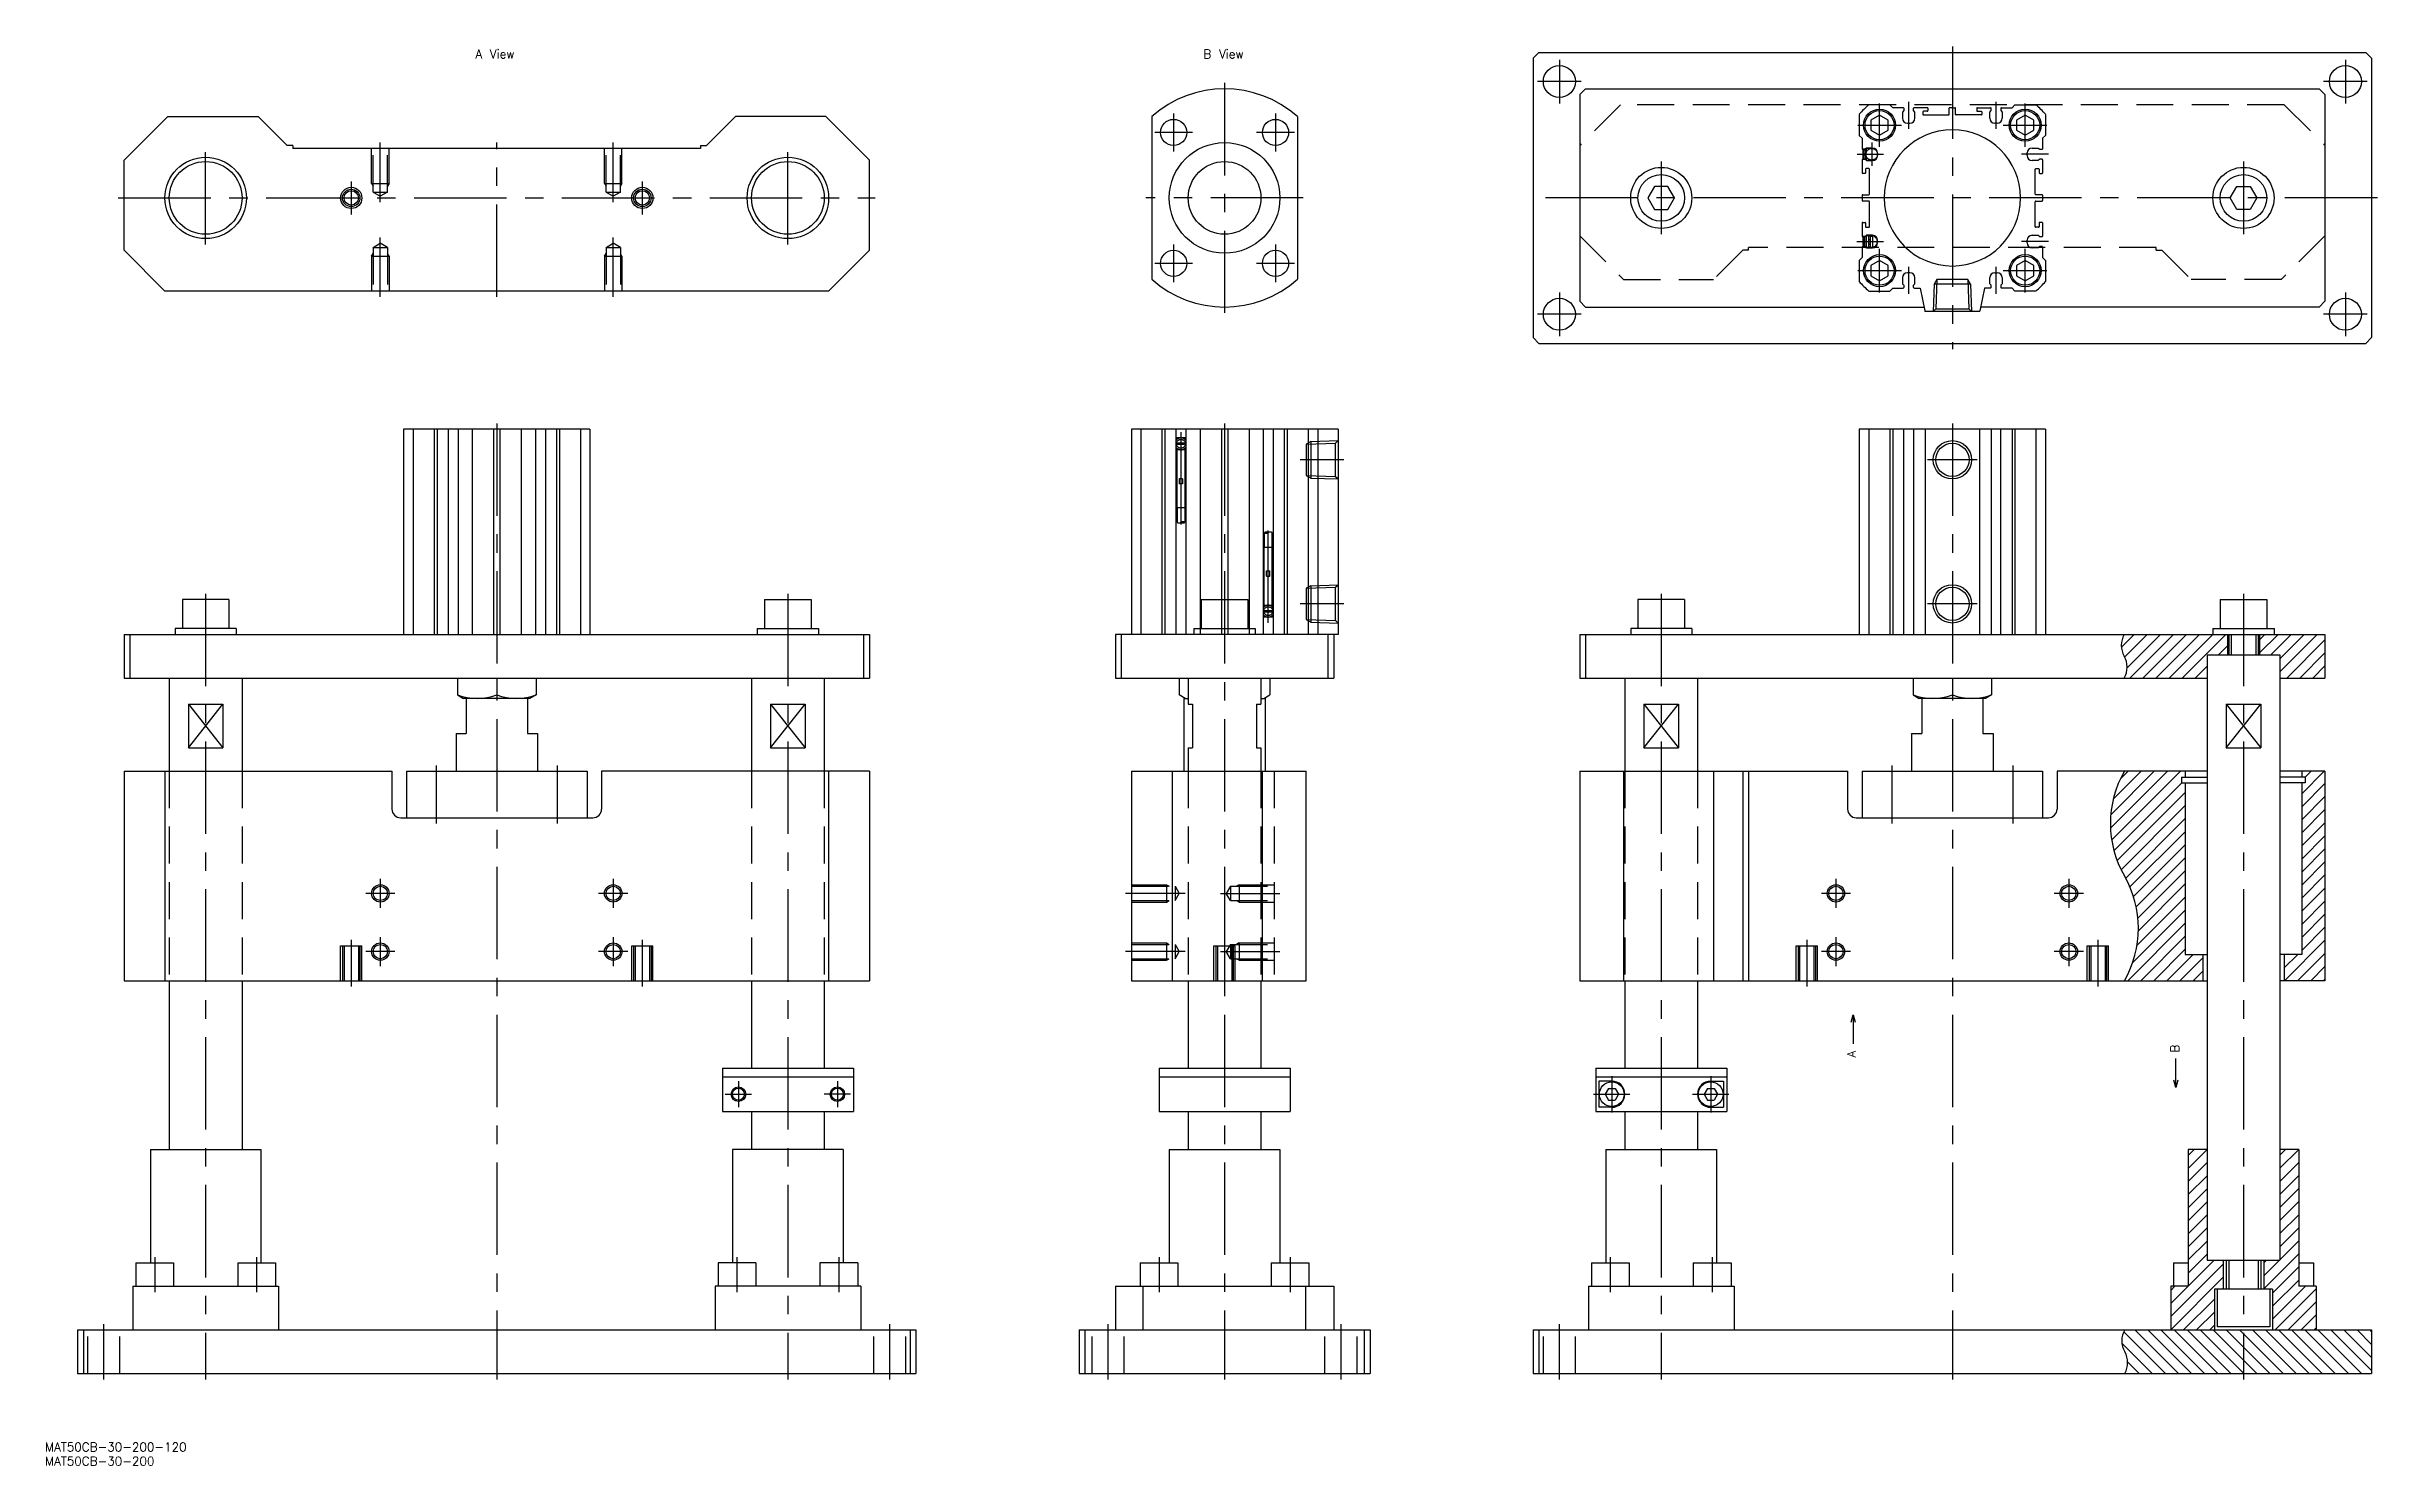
# Model space of a CAD drawing. Extents: x -405 to 396, y -436 to 52.
import ezdxf

# ---------------------------------------------------------------- set-up
doc = ezdxf.new("R2010")
doc.units = 0
for name, pattern in [('CENTER', [50.8, 31.75, -6.35, 6.35, -6.35]), ('DASHED', [19.05, 12.7, -6.35]), ('PHANTOM', [63.5, 31.75, -6.35, 6.35, -6.35, 6.35, -6.35])]:
    doc.linetypes.add(name, pattern=pattern)
doc.layers.get('0').update_dxf_attribs({"linetype": 'CONTINUOUS'})
doc.layers.add('CENTER', color=1, linetype='CENTER')
doc.styles.get("Standard").update_dxf_attribs({"font": 'txt.shx', "height": 3, "bigfont": 'bigfont.shx'})

# ---------------------------------------------------------------- blocks, each defined once
blk = doc.blocks.new('*U2')
at = {"color": 137, "linetype": 'CONTINUOUS'}
blk.add_text('A View', height=3, dxfattribs=at).set_placement((-257.37, 47.96))
blk = doc.blocks.new('*U3')
at = {"color": 137, "linetype": 'CONTINUOUS'}
blk.add_text('B View', height=3, dxfattribs=at).set_placement((-7.28, 47.96))
blk = doc.blocks.new('*U4')
at = {"color": 7, "linetype": 'CONTINUOUS'}
blk.add_text('MAT50CB-30-200-120', height=3, dxfattribs=at).set_placement((-405.15, -430.74))
blk = doc.blocks.new('*U5')
at = {"color": 7, "linetype": 'CONTINUOUS'}
blk.add_text('MAT50CB-30-200', height=3, dxfattribs=at).set_placement((-405.15, -435.57))
blk = doc.blocks.new('_OPEN30')
at = {"color": 0, "linetype": 'BYBLOCK'}
for p, q in [((-1, 0.27), (0, 0)), ((0, 0), (-1, -0.27)), ((0, 0), (-1, 0))]:
    blk.add_line(p, q, dxfattribs=at)
blk = doc.blocks.new('*U6')
at = {"color": 137, "linetype": 'CONTINUOUS'}
blk.add_lwpolyline([(326.79, -303.2), (326.79, -295.7)], dxfattribs=at)
at = {"color": 137, "linetype": 'CONTINUOUS', "xscale": 2.5, "yscale": 2.5, "zscale": 2.5, "rotation": 270}
blk.add_blockref('_OPEN30', (326.79, -305.7), dxfattribs=at)
blk = doc.blocks.new('*U7')
at = {"color": 137, "linetype": 'CONTINUOUS'}
blk.add_lwpolyline([(215.91, -283.2), (215.91, -290.7)], dxfattribs=at)
at = {"color": 137, "linetype": 'CONTINUOUS', "xscale": 2.5, "yscale": 2.5, "zscale": 2.5, "rotation": 90}
blk.add_blockref('_OPEN30', (215.91, -280.7), dxfattribs=at)
blk = doc.blocks.new('*U8')
at = {"color": 137, "linetype": 'CONTINUOUS'}
blk.add_text('A', height=3, rotation=90, dxfattribs=at).set_placement((216.83, -295.37))
blk = doc.blocks.new('*U9')
at = {"color": 137, "linetype": 'CONTINUOUS'}
blk.add_text('B', height=3, rotation=90, dxfattribs=at).set_placement((327.95, -293.71))

msp = doc.modelspace()

# ---------------------------------------------------------------- linework, layer by layer
at = {"color": 7, "linetype": 'CONTINUOUS'}
for p, q in [((106, 48), (108, 50)), ((108, 50), (392, 50)), ((392, 50), (394, 48)), ((106, 48), (106, -48)), ((394, 48), (394, -48)), ((122, 35.5), (124, 37.5)), ((122, 35.5), (122, -35.5)), ((124, 37.5), (376, 37.5)), ((378, 35.5), (376, 37.5)), ((378, 35.5), (378, -35.5)), ((-378, 13), (-363, 28)), ((-363, 28), (-332, 28)), ((-322, 18), (-332, 28)), ((-178, 18), (-168, 28)), ((-137, 28), (-168, 28)), ((-122, 13), (-137, 28)), ((-25, 27.95), (-25, -27.95)), ((25, 27.95), (25, -27.95)), ((218, 28.72), (218, 21.5)), ((228.5, 32), (221.28, 32)), ((225, 28.46), (222, 26.73)), ((222, 26.73), (222, 23.27)), ((228, 26.73), (225, 28.46)), ((228, 23.27), (228, 26.73)), ((229.5, 31), (228.5, 32)), ((233.1, 31), (229.5, 31)), ((233.3, 30), (232.85, 29.5)), ((232.85, 29.5), (232.85, 27.4)), ((233.3, 30.8), (233.3, 30)), ((234.55, 25.7), (235.45, 25.7)), ((236.7, 30), (236.7, 30.8)), ((237.15, 29.5), (236.7, 30)), ((241.4, 31), (236.9, 31)), ((237.15, 27.4), (237.15, 29.5)), ((239.9, 29.6), (239.9, 28.7)), ((241.4, 29.8), (240.1, 29.8)), ((240.1, 28.5), (248.7, 28.5)), ((241.6, 30.8), (241.6, 30)), ((248.9, 28.7), (248.9, 30.8)), ((250, 31), (249.1, 31)), ((250, 31), (250.9, 31)), ((251.1, 28.7), (251.1, 30.8)), ((259.9, 28.5), (251.3, 28.5)), ((258.4, 30.8), (258.4, 30)), ((258.6, 31), (263.1, 31)), ((258.6, 29.8), (259.9, 29.8)), ((260.1, 29.6), (260.1, 28.7)), ((262.85, 29.5), (263.3, 30)), ((262.85, 27.4), (262.85, 29.5)), ((263.3, 30), (263.3, 30.8)), ((265.45, 25.7), (264.55, 25.7)), ((266.7, 30.8), (266.7, 30)), ((266.7, 30), (267.15, 29.5)), ((266.9, 31), (270.5, 31)), ((267.15, 29.5), (267.15, 27.4)), ((270.5, 31), (271.5, 32)), ((271.5, 32), (278.72, 32)), ((275, 28.46), (272, 26.73)), ((272, 26.73), (272, 23.27)), ((278, 26.73), (275, 28.46)), ((278, 23.27), (278, 26.73)), ((282, 28.72), (282, 21.5)), ((-320, 18), (-322, 18)), ((-320, 18), (-320, 17)), ((-180, 17), (-320, 17)), ((-180, 18), (-178, 18)), ((-180, 18), (-180, 17)), ((218, 21.5), (219, 20.5)), ((219, 20.5), (219, 16.9)), ((220, 16.7), (219.2, 16.7)), ((220.5, 17.15), (220, 16.7)), ((222.6, 17.15), (220.5, 17.15)), ((222, 23.27), (225, 21.54)), ((225, 21.54), (228, 23.27)), ((272, 23.27), (275, 21.54)), ((275, 21.54), (278, 23.27)), ((277.4, 17.15), (279.5, 17.15)), ((279.5, 17.15), (280, 16.7)), ((280, 16.7), (280.8, 16.7)), ((282, 21.5), (281, 20.5)), ((281, 20.5), (281, 16.9)), ((-378, -18), (-378, 13)), ((-122, -18), (-122, 13)), ((219, 13.1), (219, 8.6)), ((219.2, 13.3), (220, 13.3)), ((220, 8.4), (219.2, 8.4)), ((220, 13.3), (220.5, 12.85)), ((220.2, 9.9), (220.2, 8.6)), ((221.3, 10.1), (220.4, 10.1)), ((220.5, 12.85), (222.6, 12.85)), ((221.5, 1.3), (221.5, 9.9)), ((224.3, 14.55), (224.3, 15.45)), ((275.7, 14.55), (275.7, 15.45)), ((279.5, 12.85), (277.4, 12.85)), ((278.5, 1.3), (278.5, 9.9)), ((278.7, 10.1), (279.6, 10.1)), ((280, 13.3), (279.5, 12.85)), ((279.8, 9.9), (279.8, 8.6)), ((280.8, 13.3), (280, 13.3)), ((280, 8.4), (280.8, 8.4)), ((281, 13.1), (281, 8.6)), ((147.71, 3.96), (145.43, 0)), ((145.43, 0), (147.71, -3.96)), ((152.29, 3.96), (147.71, 3.96)), ((154.58, 0), (152.29, 3.96)), ((219, 0.9), (219, -0.9)), ((219.2, 1.1), (221.3, 1.1)), ((280.8, 1.1), (278.7, 1.1)), ((281, 0.9), (281, -0.9)), ((345.42, 0), (347.71, 3.96)), ((347.71, 3.96), (352.29, 3.96)), ((352.29, 3.96), (354.57, 0)), ((354.57, 0), (352.29, -3.96)), ((147.71, -3.96), (152.29, -3.96)), ((152.29, -3.96), (154.58, 0)), ((221.3, -1.1), (219.2, -1.1)), ((221.5, -9.9), (221.5, -1.3)), ((278.5, -9.9), (278.5, -1.3)), ((278.7, -1.1), (280.8, -1.1)), ((347.71, -3.96), (345.42, 0)), ((352.29, -3.96), (347.71, -3.96)), ((219, -8.6), (219, -13.1)), ((219.2, -8.4), (220, -8.4)), ((220, -13.3), (219.2, -13.3)), ((220.5, -12.85), (220, -13.3)), ((220.2, -8.6), (220.2, -9.9)), ((220.4, -10.1), (221.3, -10.1)), ((222.6, -12.85), (220.5, -12.85)), ((224.3, -15.45), (224.3, -14.55)), ((275.7, -15.45), (275.7, -14.55)), ((277.4, -12.85), (279.5, -12.85)), ((279.6, -10.1), (278.7, -10.1)), ((279.5, -12.85), (280, -13.3)), ((279.8, -8.6), (279.8, -9.9)), ((280.8, -8.4), (280, -8.4)), ((280, -13.3), (280.8, -13.3)), ((281, -8.6), (281, -13.1)), ((-364, -32), (-378, -18)), ((-136, -32), (-122, -18)), ((219, -20.5), (218, -21.5)), ((218, -21.5), (218, -28.72)), ((219, -16.9), (219, -20.5)), ((219.2, -16.7), (220, -16.7)), ((220, -16.7), (220.5, -17.15)), ((220.5, -17.15), (222.6, -17.15)), ((225, -21.54), (222, -23.27)), ((222, -23.27), (222, -26.73)), ((228, -23.27), (225, -21.54)), ((228, -26.73), (228, -23.27)), ((275, -21.54), (272, -23.27)), ((272, -23.27), (272, -26.73)), ((278, -23.27), (275, -21.54)), ((279.5, -17.15), (277.4, -17.15)), ((278, -26.73), (278, -23.27)), ((280, -16.7), (279.5, -17.15)), ((280.8, -16.7), (280, -16.7)), ((281, -16.9), (281, -20.5)), ((281, -20.5), (282, -21.5)), ((282, -21.5), (282, -28.72)), ((-136, -32), (-364, -32)), ((221.28, -32), (228.5, -32)), ((222, -26.73), (225, -28.46)), ((225, -28.46), (228, -26.73)), ((228.5, -32), (229.5, -31)), ((229.5, -31), (233.1, -31)), ((232.85, -27.4), (232.85, -29.5)), ((232.85, -29.5), (233.3, -30)), ((233.3, -30), (233.3, -30.8)), ((235.45, -25.7), (234.55, -25.7)), ((236.7, -30), (237.15, -29.5)), ((236.7, -30.8), (236.7, -30)), ((236.9, -31), (239, -31)), ((237.15, -29.5), (237.15, -27.4)), ((239, -31), (240.51, -38.84)), ((261, -31), (259.49, -38.84)), ((263.1, -31), (261, -31)), ((262.85, -29.5), (262.85, -27.4)), ((263.3, -30), (262.85, -29.5)), ((263.3, -30.8), (263.3, -30)), ((264.55, -25.7), (265.45, -25.7)), ((267.15, -29.5), (266.7, -30)), ((266.7, -30), (266.7, -30.8)), ((270.5, -31), (266.9, -31)), ((267.15, -27.4), (267.15, -29.5)), ((271.5, -32), (270.5, -31)), ((278.72, -32), (271.5, -32)), ((272, -26.73), (275, -28.46)), ((275, -28.46), (278, -26.73)), ((122, -35.5), (124, -37.5)), ((124, -37.5), (240.25, -37.5)), ((259.29, -39), (240.71, -39)), ((376, -37.5), (259.75, -37.5)), ((378, -35.5), (376, -37.5)), ((106, -48), (108, -50)), ((394, -48), (392, -50)), ((108, -50), (392, -50)), ((-218, -79.5), (-282, -79.5)), ((-282, -79.5), (-282, -150)), ((-278.72, -79.5), (-278.72, -150)), ((-271.5, -79.5), (-271.5, -150)), ((-270.5, -79.5), (-270.5, -150)), ((-266.7, -79.5), (-266.7, -150)), ((-263.3, -79.5), (-263.3, -150)), ((-258.4, -79.5), (-258.4, -150)), ((-251.1, -79.5), (-251.1, -150)), ((-248.9, -79.5), (-248.9, -150)), ((-241.6, -79.5), (-241.6, -150)), ((-236.7, -79.5), (-236.7, -150)), ((-233.3, -79.5), (-233.3, -150)), ((-229.5, -79.5), (-229.5, -150)), ((-228.5, -79.5), (-228.5, -150)), ((-221.28, -79.5), (-221.28, -150)), ((-218, -79.5), (-218, -150)), ((39, -79.5), (-32, -79.5)), ((-32, -79.5), (-32, -150)), ((-28.72, -79.5), (-28.72, -150)), ((-21.5, -79.5), (-21.5, -150)), ((-20.5, -79.5), (-20.5, -150)), ((-16.7, -79.5), (-16.7, -150)), ((-13.3, -79.5), (-13.3, -150)), ((-8.4, -79.5), (-8.4, -148)), ((-1.1, -79.5), (-1.1, -138)), ((1.1, -79.5), (1.1, -138)), ((8.4, -79.5), (8.4, -148)), ((13.3, -79.5), (13.3, -150)), ((16.7, -79.5), (16.7, -150)), ((20.5, -79.5), (20.5, -150)), ((21.5, -79.5), (21.5, -150)), ((28.72, -79.5), (28.72, -150)), ((32, -79.5), (32, -150)), ((39, -79.5), (39, -150)), ((282, -79.5), (218, -79.5)), ((218, -79.5), (218, -150)), ((221.28, -79.5), (221.28, -150)), ((228.5, -79.5), (228.5, -150)), ((229.5, -79.5), (229.5, -150)), ((233.3, -150), (233.3, -79.5)), ((236.7, -79.5), (236.7, -150)), ((240.71, -79.5), (240.71, -150)), ((259.29, -79.5), (259.29, -150)), ((263.3, -79.5), (263.3, -150)), ((266.7, -150), (266.7, -79.5)), ((270.5, -79.5), (270.5, -150)), ((271.5, -79.5), (271.5, -150)), ((278.72, -79.5), (278.72, -150)), ((282, -79.5), (282, -150)), ((-358, -138), (-358, -148)), ((-342, -138), (-358, -138)), ((-342, -138), (-342, -148)), ((-158, -138), (-158, -148)), ((-158, -138), (-142, -138)), ((-142, -138), (-142, -148)), ((-8, -138), (8, -138)), ((-8, -138), (-8, -148)), ((8, -138), (8, -148)), ((142, -138), (142, -148)), ((158, -138), (142, -138)), ((158, -138), (158, -148)), ((342, -138), (358, -138)), ((342, -138), (342, -148)), ((358, -138), (358, -148)), ((-378, -150), (-122, -150)), ((-378, -150), (-378, -165)), ((-376, -150), (-376, -165)), ((-339.5, -148), (-360.5, -148)), ((-360.5, -148), (-360.5, -150)), ((-339.5, -148), (-339.5, -150)), ((-160.5, -148), (-139.5, -148)), ((-160.5, -148), (-160.5, -150)), ((-139.5, -148), (-139.5, -150)), ((-124, -150), (-124, -165)), ((-122, -150), (-122, -165)), ((39, -150), (-37.5, -150)), ((-37.5, -150), (-37.5, -165)), ((-35.5, -150), (-35.5, -165)), ((-10.5, -148), (10.5, -148)), ((-10.5, -148), (-10.5, -150)), ((10.5, -148), (10.5, -150)), ((35.5, -150), (35.5, -165)), ((37.5, -150), (37.5, -165)), ((122, -150), (378, -150)), ((122, -150), (122, -165)), ((124, -150), (124, -165)), ((160.5, -148), (139.5, -148)), ((139.5, -148), (139.5, -150)), ((160.5, -148), (160.5, -150)), ((339.5, -148), (360.5, -148)), ((339.5, -148), (339.5, -150)), ((344.5, -150), (344.5, -157)), ((345, -150), (345, -157)), ((355, -150), (355, -157)), ((355.5, -150), (355.5, -157)), ((360.5, -148), (360.5, -150)), ((378, -150), (378, -165)), ((337.5, -157), (337.5, -365)), ((337.5, -157), (362.5, -157)), ((362.5, -157), (362.5, -365)), ((-378, -165), (-122, -165)), ((-362.5, -165), (-362.5, -197)), ((-337.5, -165), (-337.5, -197)), ((-263.5, -165), (-263.5, -170.79)), ((-250, -165), (-250, -170.79)), ((-236.5, -165), (-236.5, -170.79)), ((-162.5, -165), (-162.5, -197)), ((-137.5, -165), (-137.5, -197)), ((-37.5, -165), (37.5, -165)), ((-15.59, -165), (-15.59, -170.79)), ((-12.5, -165), (-12.5, -174)), ((12.5, -165), (12.5, -174)), ((15.59, -165), (15.59, -170.79)), ((122, -165), (337.5, -165)), ((137.5, -165), (137.5, -197)), ((162.5, -165), (162.5, -197)), ((236.5, -165), (236.5, -170.79)), ((250, -165), (250, -170.79)), ((263.5, -165), (263.5, -170.79)), ((362.5, -165), (378, -165)), ((-355.94, -174), (-344.06, -174)), ((-355.94, -174), (-355.94, -189)), ((-344.06, -174), (-344.06, -189)), ((-263.5, -170.79), (-261.41, -172)), ((-238.59, -172), (-261.41, -172)), ((-260.5, -172), (-260.5, -184)), ((-239.5, -172), (-239.5, -184)), ((-236.5, -170.79), (-238.59, -172)), ((-155.94, -174), (-144.06, -174)), ((-155.94, -174), (-155.94, -189)), ((-144.06, -174), (-144.06, -189)), ((-13.5, -172), (-15.59, -170.79)), ((-14, -172), (-14, -197)), ((-14, -172), (-12.5, -172)), ((-12.5, -174), (-11, -174)), ((-11, -174), (-11, -189)), ((11, -174), (11, -189)), ((11, -174), (12.5, -174)), ((12.5, -172), (14, -172)), ((13.5, -172), (15.59, -170.79)), ((14, -172), (14, -197)), ((144.06, -174), (144.06, -189)), ((144.06, -174), (155.94, -174)), ((155.94, -174), (155.94, -189)), ((236.5, -170.79), (238.59, -172)), ((261.41, -172), (238.59, -172)), ((239.5, -172), (239.5, -184)), ((260.5, -172), (260.5, -184)), ((263.5, -170.79), (261.41, -172)), ((344.06, -174), (344.06, -189)), ((344.06, -174), (355.94, -174)), ((355.94, -174), (355.94, -189)), ((-264, -184), (-264, -197)), ((-264, -184), (-260.5, -184)), ((-239.5, -184), (-236, -184)), ((-236, -184), (-236, -197)), ((236, -184), (236, -197)), ((236, -184), (239.5, -184)), ((260.5, -184), (264, -184)), ((264, -184), (264, -197)), ((-355.94, -189), (-344.06, -189)), ((-155.94, -189), (-144.06, -189)), ((-12.5, -189), (-12.5, -197)), ((-12.5, -189), (-11, -189)), ((11, -189), (12.5, -189)), ((12.5, -189), (12.5, -197)), ((144.06, -189), (155.94, -189)), ((344.06, -189), (355.94, -189)), ((-378, -197), (-378, -269)), ((-378, -197), (-286, -197)), ((-364, -197), (-364, -269)), ((-286, -197), (-286, -210)), ((-281, -197), (-219, -197)), ((-281, -197), (-281, -213)), ((-219, -197), (-219, -213)), ((-122, -197), (-214, -197)), ((-214, -197), (-214, -210)), ((-136, -197), (-136, -269)), ((-122, -197), (-122, -269)), ((-32, -197), (28, -197)), ((-32, -197), (-32, -269)), ((-18, -197), (-18, -269)), ((13, -269), (13, -197)), ((28, -269), (28, -197)), ((122, -197), (122, -269)), ((122, -197), (214, -197)), ((137, -197), (137, -269)), ((168, -197), (168, -269)), ((178, -197), (178, -269)), ((180, -197), (180, -269)), ((214, -197), (214, -210)), ((219, -197), (281, -197)), ((219, -197), (219, -213)), ((281, -197), (281, -213)), ((337.5, -197), (286, -197)), ((286, -197), (286, -210)), ((328.75, -199), (337.5, -199)), ((328.75, -199), (328.75, -201)), ((330, -197), (330, -199)), ((378, -197), (362.5, -197)), ((371.25, -199), (362.5, -199)), ((370, -197), (370, -199)), ((371.25, -199), (371.25, -201)), ((378, -197), (378, -269)), ((328.75, -201), (337.5, -201)), ((330, -201), (330, -260)), ((371.25, -201), (362.5, -201)), ((370, -201), (370, -260)), ((-283, -213), (-217, -213)), ((217, -213), (283, -213)), ((330, -260), (337.5, -260)), ((336, -260), (336, -269)), ((370, -260), (362.5, -260)), ((364, -260), (364, -269)), ((-378, -269), (-122, -269)), ((-362.5, -269), (-362.5, -327)), ((-337.5, -269), (-337.5, -327)), ((-162.5, -269), (-162.5, -299)), ((-137.5, -269), (-137.5, -299)), ((-32, -269), (28, -269)), ((-12.5, -269), (-12.5, -299)), ((12.5, -269), (12.5, -299)), ((122, -269), (337.5, -269)), ((137.5, -269), (137.5, -299)), ((162.5, -269), (162.5, -299)), ((378, -269), (362.5, -269)), ((-172.5, -299), (-127.5, -299)), ((-172.5, -299), (-172.5, -314)), ((-172.5, -302), (-127.5, -302)), ((-127.5, -299), (-127.5, -314)), ((-22.5, -299), (22.5, -299)), ((-22.5, -299), (-22.5, -314)), ((-22.5, -302), (22.5, -302)), ((22.5, -299), (22.5, -314)), ((127.5, -299), (127.5, -314)), ((127.5, -299), (172.5, -299)), ((127.5, -302), (172.5, -302)), ((128.62, -303.5), (128.62, -312.5)), ((133, -303.5), (128.62, -303.5)), ((167, -303.5), (171.38, -303.5)), ((171.38, -303.5), (171.38, -312.5)), ((172.5, -299), (172.5, -314)), ((131.85, -306), (130.69, -308)), ((130.69, -308), (131.85, -310)), ((131.85, -306), (134.15, -306)), ((131.85, -310), (134.15, -310)), ((134.15, -306), (135.31, -308)), ((135.31, -308), (134.15, -310)), ((165.85, -306), (164.69, -308)), ((164.69, -308), (165.85, -310)), ((165.85, -306), (168.15, -306)), ((165.85, -310), (168.15, -310)), ((168.15, -306), (169.31, -308)), ((169.31, -308), (168.15, -310)), ((-172.5, -314), (-127.5, -314)), ((-162.5, -314), (-162.5, -327)), ((-137.5, -314), (-137.5, -327)), ((-22.5, -314), (22.5, -314)), ((-12.5, -314), (-12.5, -327)), ((12.5, -314), (12.5, -327)), ((127.5, -314), (172.5, -314)), ((133, -312.5), (128.62, -312.5)), ((137.5, -314), (137.5, -327)), ((162.5, -314), (162.5, -327)), ((167, -312.5), (171.38, -312.5)), ((-369, -327), (-369, -366)), ((-369, -327), (-331, -327)), ((-331, -327), (-331, -366)), ((-169, -327), (-169, -366)), ((-131, -327), (-169, -327)), ((-131, -327), (-131, -366)), ((-19, -327), (19, -327)), ((-19, -327), (-19, -366)), ((19, -327), (19, -366)), ((131, -327), (131, -366)), ((131, -327), (169, -327)), ((169, -327), (169, -366)), ((331, -327), (331, -374)), ((337.5, -327), (331, -327)), ((369, -327), (362.5, -327)), ((369, -327), (369, -374)), ((-374, -366), (-361, -366)), ((-374, -366), (-374, -374)), ((-361, -366), (-361, -374)), ((-339, -366), (-326, -366)), ((-339, -366), (-339, -374)), ((-326, -366), (-326, -374)), ((-161, -366), (-174, -366)), ((-174, -366), (-174, -374)), ((-161, -366), (-161, -374)), ((-126, -366), (-139, -366)), ((-139, -366), (-139, -374)), ((-126, -366), (-126, -374)), ((-29, -366), (-16, -366)), ((-29, -366), (-29, -374)), ((-16, -366), (-16, -374)), ((16, -366), (29, -366)), ((16, -366), (16, -374)), ((29, -366), (29, -374)), ((126, -366), (139, -366)), ((126, -366), (126, -374)), ((139, -366), (139, -374)), ((161, -366), (174, -366)), ((161, -366), (161, -374)), ((174, -366), (174, -374)), ((326, -366), (331, -366)), ((326, -366), (326, -374)), ((337.5, -365), (362.5, -365)), ((343, -365), (343, -375)), ((344, -365), (344, -375)), ((356, -365), (356, -375)), ((357, -365), (357, -375)), ((369, -366), (374, -366)), ((374, -366), (374, -374)), ((-375, -374), (-325, -374)), ((-375, -374), (-375, -389)), ((-325, -374), (-325, -389)), ((-125, -374), (-175, -374)), ((-175, -374), (-175, -389)), ((-125, -374), (-125, -389)), ((-37.5, -374), (37.5, -374)), ((-37.5, -374), (-37.5, -389)), ((-27.95, -389), (-27.95, -374)), ((27.95, -389), (27.95, -374)), ((37.5, -374), (37.5, -389)), ((125, -374), (175, -374)), ((125, -374), (125, -389)), ((175, -374), (175, -389)), ((325, -374), (325, -389)), ((331, -374), (325, -374)), ((360, -375), (340, -375)), ((340, -375), (340, -389)), ((341, -375), (341, -388)), ((359, -375), (359, -388)), ((360, -375), (360, -389)), ((375, -374), (369, -374)), ((375, -374), (375, -389)), ((-394, -389), (-106, -389)), ((-394, -389), (-394, -404)), ((-392, -389), (-392, -404)), ((-108, -389), (-108, -404)), ((-106, -389), (-106, -404)), ((-50, -389), (50, -389)), ((-50, -389), (-50, -404)), ((-48, -389), (-48, -404)), ((48, -389), (48, -404)), ((50, -389), (50, -404)), ((106, -389), (394, -389)), ((106, -389), (106, -404)), ((108, -389), (108, -404)), ((359, -388), (341, -388)), ((394, -389), (394, -404)), ((-394, -404), (-106, -404)), ((-50, -404), (50, -404)), ((106, -404), (394, -404))]:
    msp.add_line(p, q, dxfattribs=at)
at = {"color": 3, "linetype": 'DASHED'}
for p, q in [((136, 32), (122, 18)), ((364, 32), (136, 32)), ((364, 32), (378, 18)), ((-293, 5), (-293, 17)), ((-292.46, 2), (-292.46, 17)), ((-287.54, 2), (-287.54, 17)), ((-287, 5), (-287, 17)), ((-213, 5), (-213, 17)), ((-212.46, 2), (-212.46, 17)), ((-207.54, 2), (-207.54, 17)), ((-207, 5), (-207, 17)), ((122, 18), (122, -13)), ((378, 18), (378, -13)), ((-293, 5), (-292.46, 4.06)), ((-293, 5), (-287, 5)), ((-292.46, 2), (-290, 0.58)), ((-292.46, 2), (-287.54, 2)), ((-287.54, 2), (-290, 0.58)), ((-287, 5), (-287.54, 4.06)), ((-213, 5), (-212.46, 4.06)), ((-213, 5), (-207, 5)), ((-212.46, 2), (-210, 0.58)), ((-212.46, 2), (-207.54, 2)), ((-207.54, 2), (-210, 0.58)), ((-207, 5), (-207.54, 4.06)), ((-292.46, -17), (-290, -15.58)), ((-287.54, -17), (-290, -15.58)), ((-212.46, -17), (-210, -15.58)), ((-207.54, -17), (-210, -15.58)), ((122, -13), (137, -28)), ((378, -13), (363, -28)), ((-293, -20), (-292.46, -19.06)), ((-293, -20), (-293, -32)), ((-293, -20), (-287, -20)), ((-292.46, -17), (-292.46, -32)), ((-292.46, -17), (-287.54, -17)), ((-287.54, -17), (-287.54, -32)), ((-287, -20), (-287.54, -19.06)), ((-287, -20), (-287, -32)), ((-213, -20), (-212.46, -19.06)), ((-213, -20), (-213, -32)), ((-213, -20), (-207, -20)), ((-212.46, -17), (-212.46, -32)), ((-212.46, -17), (-207.54, -17)), ((-207.54, -17), (-207.54, -32)), ((-207, -20), (-207.54, -19.06)), ((-207, -20), (-207, -32)), ((178, -18), (168, -28)), ((180, -18), (178, -18)), ((320, -17), (180, -17)), ((180, -18), (180, -17)), ((320, -18), (320, -17)), ((320, -18), (322, -18)), ((322, -18), (332, -28)), ((137, -28), (168, -28)), ((243.75, -29.6), (243.42, -39)), ((244.66, -28.02), (243.75, -29.6)), ((256.25, -29.6), (243.75, -29.6)), ((244.66, -28.02), (244.31, -38.11)), ((255.34, -28.02), (244.66, -28.02)), ((256.25, -29.6), (255.34, -28.02)), ((255.34, -28.02), (255.69, -38.11)), ((256.25, -29.6), (256.58, -39)), ((363, -28), (332, -28)), ((244.31, -38.11), (243.42, -39)), ((244.31, -38.11), (255.69, -38.11)), ((255.69, -38.11), (256.58, -39)), ((29.6, -83.75), (28.02, -84.66)), ((28.02, -84.66), (38.11, -84.31)), ((28.02, -84.66), (28.02, -95.34)), ((29.6, -83.75), (39, -83.42)), ((29.6, -83.75), (29.6, -96.25)), ((38.11, -84.31), (39, -83.42)), ((38.11, -95.69), (38.11, -84.31)), ((28.02, -95.34), (29.6, -96.25)), ((28.02, -95.34), (38.11, -95.69)), ((38.11, -95.69), (39, -96.58)), ((29.6, -96.25), (39, -96.58)), ((29.6, -133.25), (28.02, -134.16)), ((28.02, -134.16), (38.11, -133.81)), ((28.02, -134.16), (28.02, -144.84)), ((29.6, -133.25), (39, -132.92)), ((29.6, -133.25), (29.6, -145.75)), ((38.11, -133.81), (39, -132.92)), ((38.11, -145.19), (38.11, -133.81)), ((-1.1, -138), (-1.1, -150)), ((1.1, -138), (1.1, -150)), ((-8.4, -148), (-8.4, -150)), ((8.4, -148), (8.4, -150)), ((28.02, -144.84), (29.6, -145.75)), ((28.02, -144.84), (38.11, -145.19)), ((29.6, -145.75), (39, -146.08)), ((38.11, -145.19), (39, -146.08)), ((-362.5, -197), (-362.5, -269)), ((-337.5, -197), (-337.5, -269)), ((-162.5, -197), (-162.5, -269)), ((-137.5, -197), (-137.5, -269)), ((-12.5, -197), (-12.5, -269)), ((12.5, -197), (12.5, -269)), ((17, -197), (17, -269)), ((137.5, -197), (137.5, -269)), ((162.5, -197), (162.5, -269)), ((-32, -236), (-20, -236)), ((-32, -236.54), (-17, -236.54)), ((-20, -236), (-20, -242)), ((-20, -236), (-19.06, -236.54)), ((-17, -236.54), (-17, -241.46)), ((-17, -236.54), (-15.58, -239)), ((-17, -241.46), (-15.58, -239)), ((2, -236.54), (0.58, -239)), ((2, -241.46), (0.58, -239)), ((2, -236.54), (2, -241.46)), ((2, -236.54), (17, -236.54)), ((5, -236), (4.06, -236.54)), ((5, -236), (5, -242)), ((5, -236), (17, -236)), ((-32, -241.46), (-17, -241.46)), ((-32, -242), (-20, -242)), ((-20, -242), (-19.06, -241.46)), ((2, -241.46), (17, -241.46)), ((5, -242), (4.06, -241.46)), ((5, -242), (17, -242)), ((-32, -256), (-20, -256)), ((-20, -256), (-20, -262)), ((-20, -256), (-19.06, -256.54)), ((5, -256), (4.06, -256.54)), ((5, -256), (5, -262)), ((5, -256), (17, -256)), ((-303.65, -269), (-303.65, -257)), ((-303.65, -257), (-296.35, -257)), ((-303, -257), (-303, -269)), ((-302.46, -257), (-302.46, -269)), ((-297.54, -257), (-297.54, -269)), ((-297, -257), (-297, -269)), ((-296.35, -269), (-296.35, -257)), ((-203.65, -269), (-203.65, -257)), ((-203.65, -257), (-196.35, -257)), ((-203, -257), (-203, -269)), ((-202.46, -257), (-202.46, -269)), ((-197.54, -257), (-197.54, -269)), ((-197, -257), (-197, -269)), ((-196.35, -269), (-196.35, -257)), ((-32, -256.54), (-17, -256.54)), ((-32, -261.46), (-17, -261.46)), ((-32, -262), (-20, -262)), ((-20, -262), (-19.06, -261.46)), ((-17, -256.54), (-17, -261.46)), ((-17, -256.54), (-15.58, -259)), ((-17, -261.46), (-15.58, -259)), ((-3.65, -269), (-3.65, -257)), ((-3.65, -257), (3.65, -257)), ((-3, -257), (-3, -269)), ((-2.46, -257), (-2.46, -269)), ((2, -256.54), (0.58, -259)), ((2, -261.46), (0.58, -259)), ((2, -256.54), (2, -261.46)), ((2, -256.54), (17, -256.54)), ((2, -261.46), (17, -261.46)), ((2.46, -257), (2.46, -269)), ((3, -257), (3, -269)), ((3.65, -269), (3.65, -257)), ((5, -262), (4.06, -261.46)), ((5, -262), (17, -262)), ((196.35, -269), (196.35, -257)), ((196.35, -257), (203.65, -257)), ((197, -257), (197, -269)), ((197.54, -257), (197.54, -269)), ((202.46, -257), (202.46, -269)), ((203, -257), (203, -269)), ((203.65, -269), (203.65, -257)), ((296.35, -269), (296.35, -257)), ((296.35, -257), (303.65, -257)), ((297, -257), (297, -269)), ((297.54, -257), (297.54, -269)), ((302.46, -257), (302.46, -269)), ((303, -257), (303, -269)), ((303.65, -269), (303.65, -257)), ((-390.5, -404), (-390.5, -389)), ((-379.5, -404), (-379.5, -389)), ((-120.5, -404), (-120.5, -389)), ((-109.5, -404), (-109.5, -389)), ((-45.5, -404), (-45.5, -389)), ((-34.5, -404), (-34.5, -389)), ((34.5, -404), (34.5, -389)), ((45.5, -404), (45.5, -389)), ((109.5, -404), (109.5, -389)), ((120.5, -404), (120.5, -389))]:
    msp.add_line(p, q, dxfattribs=at)
at = {"color": 3, "linetype": 'PHANTOM'}
for p, q in [((219.3, 16.4), (219.3, 13.6)), ((219.3, 16.4), (219.4, 16.4)), ((219.4, 16.53), (219.4, 15.25)), ((219.4, 16.53), (219.9, 16.53)), ((220.42, 17.05), (219.9, 16.53)), ((219.9, 16.53), (219.9, 13.47)), ((220.42, 17.05), (221.3, 17.05)), ((220.42, 17.05), (220.42, 15.68)), ((221.3, 17.05), (221.3, 16.73)), ((222.3, 19), (222.3, 11)), ((217.3, 15), (226.3, 15)), ((219.3, 13.6), (219.4, 13.6)), ((219.4, 15.25), (219.9, 15.25)), ((219.4, 14.75), (219.9, 14.75)), ((219.4, 14.75), (219.4, 13.47)), ((219.4, 13.47), (219.9, 13.47)), ((219.9, 13.47), (220.42, 12.95)), ((220.42, 14.32), (220.42, 12.95)), ((220.42, 12.95), (221.3, 12.95)), ((221.3, 13.27), (221.3, 12.95)), ((217.24, -15), (226.3, -15)), ((219.24, -13.6), (219.24, -16.4)), ((219.24, -13.6), (219.34, -13.6)), ((219.34, -13.47), (219.34, -14.75)), ((219.34, -13.47), (219.84, -13.47)), ((219.34, -14.75), (219.84, -14.75)), ((219.34, -15.25), (219.84, -15.25)), ((219.34, -15.25), (219.34, -16.53)), ((220.36, -12.95), (219.84, -13.47)), ((219.84, -13.47), (219.84, -16.53)), ((220.36, -12.95), (221.24, -12.95)), ((220.36, -12.95), (220.36, -17.05)), ((221.24, -12.95), (221.24, -17.05)), ((221.24, -14.25), (221.74, -14.25)), ((221.24, -15.75), (221.74, -15.75)), ((221.74, -13.1), (221.74, -16.9)), ((221.74, -13.1), (222.54, -13.1)), ((222.54, -13.02), (222.54, -16.98)), ((219.24, -16.4), (219.34, -16.4)), ((219.34, -16.53), (219.84, -16.53)), ((219.84, -16.53), (220.36, -17.05)), ((220.36, -17.05), (221.24, -17.05)), ((221.74, -16.9), (222.54, -16.9)), ((-15.45, -82.5), (-16.7, -82.5)), ((-13.3, -86.6), (-16.7, -86.6)), ((-15.77, -82.6), (-16.6, -82.6)), ((-15.77, -86.4), (-16.6, -86.4)), ((-13.49, -84.25), (-16.51, -84.25)), ((-13.49, -84.75), (-16.51, -84.75)), ((-16.4, -86.6), (-16.4, -106.5)), ((-15, -80.5), (-15, -113.49)), ((-13.3, -82.5), (-14.55, -82.5)), ((-13.4, -82.6), (-14.23, -82.6)), ((-13.4, -86.4), (-14.23, -86.4)), ((-13.6, -86.6), (-13.6, -106.5)), ((-14.4, -96.5), (-15.6, -96.5)), ((-15.6, -96.5), (-15.6, -98.3)), ((-14.4, -98.3), (-15.6, -98.3)), ((-14.4, -96.5), (-14.4, -98.3)), ((-13.3, -106.5), (-16.7, -106.5)), ((-16.3, -106.5), (-16.3, -111.49)), ((-13.7, -106.5), (-13.7, -111.49)), ((13.3, -120), (16.7, -120)), ((13.6, -139.9), (13.6, -120)), ((13.7, -120), (13.7, -115.01)), ((15, -146), (15, -113.01)), ((16.3, -120), (16.3, -115.01)), ((16.4, -139.9), (16.4, -120)), ((14.4, -130), (14.4, -128.2)), ((14.4, -128.2), (15.6, -128.2)), ((14.4, -130), (15.6, -130)), ((15.6, -130), (15.6, -128.2)), ((13.3, -139.9), (16.7, -139.9)), ((13.3, -144), (14.55, -144)), ((13.4, -140.1), (14.23, -140.1)), ((13.4, -143.9), (14.23, -143.9)), ((13.49, -141.75), (16.51, -141.75)), ((13.49, -142.25), (16.51, -142.25)), ((15.45, -144), (16.7, -144)), ((15.77, -140.1), (16.6, -140.1)), ((15.77, -143.9), (16.6, -143.9))]:
    msp.add_line(p, q, dxfattribs=at)
at = {"color": 3, "linetype": 'CONTINUOUS'}
for p, q in [((308.06, -154.42), (312.48, -150)), ((309.19, -157.78), (316.97, -150)), ((310.04, -161.43), (321.46, -150)), ((310.95, -165), (325.95, -150)), ((315.44, -165), (330.44, -150)), ((319.93, -165), (334.93, -150)), ((324.42, -165), (339.42, -150)), ((328.91, -165), (343.91, -150)), ((345.81, -150), (345.81, -157)), ((354.19, -150), (354.19, -157)), ((355.5, -151.88), (357.38, -150)), ((355.5, -156.37), (361.87, -150)), ((359.36, -157), (366.36, -150)), ((362.5, -158.35), (370.85, -150)), ((362.5, -162.84), (375.34, -150)), ((364.84, -165), (378, -151.84)), ((341.4, -157), (344.5, -153.9)), ((369.33, -165), (378, -156.33)), ((333.4, -165), (337.5, -160.9)), ((373.82, -165), (378, -160.82)), ((-355.94, -189), (-344.06, -174)), ((-355.94, -174), (-344.06, -189)), ((-155.94, -189), (-144.06, -174)), ((-155.94, -174), (-144.06, -189)), ((144.06, -174), (155.94, -189)), ((144.06, -189), (155.94, -174)), ((344.06, -174), (355.94, -189)), ((344.06, -189), (355.94, -174)), ((304.32, -216.53), (323.85, -197)), ((304.42, -211.95), (319.36, -197)), ((304.73, -220.62), (328.34, -197)), ((305.28, -206.59), (314.87, -197)), ((307.71, -199.67), (310.38, -197)), ((370, -204.74), (377.74, -197)), ((371.25, -199), (373.25, -197)), ((305.51, -224.32), (328.84, -201)), ((306.61, -227.72), (330, -204.33)), ((370, -209.23), (378, -201.23)), ((370, -213.72), (378, -205.72)), ((307.96, -230.85), (330, -208.82)), ((309.54, -233.77), (330, -213.31)), ((370, -218.21), (378, -210.21)), ((370, -222.7), (378, -214.7)), ((311.01, -236.79), (330, -217.8)), ((312.23, -240.06), (330, -222.29)), ((370, -227.19), (378, -219.19)), ((370, -231.68), (378, -223.68)), ((313.17, -243.61), (330, -226.78)), ((313.76, -247.5), (330, -231.27)), ((370, -236.17), (378, -228.17)), ((313.92, -251.83), (330, -235.76)), ((370, -240.66), (378, -232.66)), ((370, -245.15), (378, -237.15)), ((311.95, -262.79), (330, -244.74)), ((313.47, -256.78), (330, -240.25)), ((370, -249.64), (378, -241.64)), ((370, -254.13), (378, -246.13)), ((310.23, -269), (330, -249.23)), ((314.72, -269), (330, -253.72)), ((364.11, -269), (378, -255.11)), ((370, -258.62), (378, -250.62)), ((319.21, -269), (330, -258.21)), ((323.7, -269), (332.7, -260)), ((328.19, -269), (336, -261.19)), ((364, -260.13), (364.13, -260)), ((364, -264.62), (368.62, -260)), ((368.6, -269), (378, -259.6)), ((373.09, -269), (378, -264.09)), ((332.68, -269), (336, -265.68)), ((377.58, -269), (378, -268.58)), ((331, -329.05), (333.05, -327)), ((331, -333.54), (337.5, -327.04)), ((362.5, -328.98), (364.48, -327)), ((362.5, -333.47), (368.97, -327)), ((331, -338.03), (337.5, -331.53)), ((331, -342.52), (337.5, -336.02)), ((362.5, -337.96), (369, -331.46)), ((362.5, -342.45), (369, -335.95)), ((331, -347.01), (337.5, -340.51)), ((362.5, -346.94), (369, -340.44)), ((331, -351.5), (337.5, -345)), ((331, -355.99), (337.5, -349.49)), ((362.5, -351.43), (369, -344.93)), ((362.5, -355.92), (369, -349.42)), ((331, -360.48), (337.5, -353.98)), ((331, -364.97), (337.5, -358.47)), ((362.5, -360.41), (369, -353.91)), ((362.5, -364.9), (369, -358.4)), ((325, -384.44), (343, -366.44)), ((331, -369.46), (337.5, -362.96)), ((331, -373.95), (339.95, -365)), ((344.95, -365), (344.95, -375)), ((355.05, -365), (355.05, -375)), ((357, -374.89), (369, -362.89)), ((357, -365.91), (357.91, -365)), ((357, -370.4), (362.4, -365)), ((360, -376.38), (369, -367.38)), ((325, -388.93), (343, -370.93)), ((325, -375.46), (326.46, -374)), ((325, -379.95), (330.95, -374)), ((360, -380.87), (369, -371.87)), ((360, -385.36), (371.36, -374)), ((360.85, -389), (375, -374.85)), ((329.42, -389), (340, -378.42)), ((333.91, -389), (340, -382.91)), ((365.34, -389), (375, -379.34)), ((369.83, -389), (375, -383.83)), ((323.18, -404), (308.87, -389.69)), ((327.67, -404), (312.67, -389)), ((332.16, -404), (317.16, -389)), ((336.65, -404), (321.65, -389)), ((341.14, -404), (326.14, -389)), ((345.63, -404), (330.63, -389)), ((350.12, -404), (335.12, -389)), ((338.4, -389), (340, -387.4)), ((354.61, -404), (339.61, -389)), ((359.1, -404), (344.1, -389)), ((363.59, -404), (348.59, -389)), ((368.08, -404), (353.08, -389)), ((372.57, -404), (357.57, -389)), ((377.06, -404), (362.06, -389)), ((381.55, -404), (366.55, -389)), ((386.04, -404), (371.04, -389)), ((374.32, -389), (375, -388.32)), ((390.53, -404), (375.53, -389)), ((394, -402.98), (380.02, -389)), ((394, -398.49), (384.51, -389)), ((394, -394), (389, -389)), ((394, -389.51), (393.49, -389)), ((318.69, -404), (308.26, -393.57)), ((314.2, -404), (310.22, -400.02))]:
    msp.add_line(p, q, dxfattribs=at)
at = {"color": 7, "linetype": 'CONTINUOUS'}
for centre, radius in [((115, 40), 5.5), ((385, 40), 5.5), ((-17.5, 22.5), 4.5), ((17.5, 22.5), 4.5), ((225, 25), 5.5), ((225, 25), 5), ((275, 25), 5.5), ((275, 25), 5), ((0, 0), 19), ((-350, 0), 14), ((-350, 0), 12.5), ((-150, 0), 14), ((-150, 0), 12.5), ((0, 0), 12.5), ((150, 0), 10.5), ((350, 0), 10.5), ((-300, 0), 3.65), ((-300, 0), 2.46), ((-200, 0), 3.65), ((-200, 0), 2.46), ((150, 0), 8), ((350, 0), 8), ((-17.5, -22.5), 4.5), ((17.5, -22.5), 4.5), ((225, -25), 5.5), ((225, -25), 5), ((275, -25), 5.5), ((275, -25), 5), ((115, -40), 5.5), ((385, -40), 5.5), ((250, -90), 5.72), ((250, -139.5), 5.72), ((-290, -239), 2.46), ((-210, -239), 2.46), ((210, -239), 2.46), ((290, -239), 2.46), ((-290, -259), 2.46), ((-210, -259), 2.46), ((210, -259), 2.46), ((290, -259), 2.46), ((133, -308), 4.25), ((167, -308), 4.25), ((-167, -308), 2.07), ((-133, -308), 2.07)]:
    msp.add_circle(centre, radius, dxfattribs=at)
at = {"color": 3, "linetype": 'PHANTOM'}
for centre, radius in [((222.3, 15), 2), ((-15, -84.5), 1.53), ((15, -142), 1.53)]:
    msp.add_circle(centre, radius, dxfattribs=at)
at = {"color": 3, "linetype": 'CONTINUOUS'}
for centre, radius in [((-300, 0), 3), ((-200, 0), 3), ((250, -90), 6.58), ((250, -139.5), 6.58), ((-290, -239), 3), ((-210, -239), 3), ((210, -239), 3), ((290, -239), 3), ((-290, -259), 3), ((-210, -259), 3), ((210, -259), 3), ((290, -259), 3), ((-167, -308), 2.5), ((-133, -308), 2.5)]:
    msp.add_circle(centre, radius, dxfattribs=at)
at = {"color": 7, "linetype": 'CONTINUOUS'}
for centre, radius, start, end in [((0, 0), 37.5, 48.18969, 131.81031), ((250, 0), 43, 131.91077, 138.08923), ((234.55, 27.4), 1.7, 180, 270), ((233.1, 30.8), 0.2, 0, 90), ((235.45, 27.4), 1.7, 270, 0), ((236.9, 30.8), 0.2, 90, 180), ((240.1, 29.6), 0.2, 90, 180), ((240.1, 28.7), 0.2, 180, 270), ((241.4, 30.8), 0.2, 0, 90), ((241.4, 30), 0.2, 270, 0), ((248.7, 28.7), 0.2, 270, 0), ((249.1, 30.8), 0.2, 90, 180), ((250.9, 30.8), 0.2, 0, 90), ((251.3, 28.7), 0.2, 180, 270), ((258.6, 30.8), 0.2, 90, 180), ((258.6, 30), 0.2, 180, 270), ((259.9, 29.6), 0.2, 0, 90), ((259.9, 28.7), 0.2, 270, 0), ((264.55, 27.4), 1.7, 180, 270), ((263.1, 30.8), 0.2, 0, 90), ((265.45, 27.4), 1.7, 270, 0), ((266.9, 30.8), 0.2, 90, 180), ((250, 0), 43, 41.91077, 48.08923), ((219.2, 16.9), 0.2, 180, 270), ((222.6, 15.45), 1.7, 0, 90), ((250, 0), 23.4, 90, 270), ((250, 0), 23.4, 270, 90), ((277.4, 15.45), 1.7, 90, 180), ((280.8, 16.9), 0.2, 270, 0), ((219.2, 13.1), 0.2, 90, 180), ((219.2, 8.6), 0.2, 180, 270), ((220, 8.6), 0.2, 270, 0), ((220.4, 9.9), 0.2, 90, 180), ((221.3, 9.9), 0.2, 0, 90), ((222.6, 14.55), 1.7, 270, 0), ((277.4, 14.55), 1.7, 180, 270), ((278.7, 9.9), 0.2, 90, 180), ((279.6, 9.9), 0.2, 0, 90), ((280, 8.6), 0.2, 180, 270), ((280.8, 13.1), 0.2, 0, 90), ((280.8, 8.6), 0.2, 270, 0), ((219.2, 0.9), 0.2, 90, 180), ((221.3, 1.3), 0.2, 270, 0), ((278.7, 1.3), 0.2, 180, 270), ((280.8, 0.9), 0.2, 0, 90), ((219.2, -0.9), 0.2, 180, 270), ((221.3, -1.3), 0.2, 0, 90), ((278.7, -1.3), 0.2, 90, 180), ((280.8, -0.9), 0.2, 270, 0), ((219.2, -8.6), 0.2, 90, 180), ((219.2, -13.1), 0.2, 180, 270), ((220, -8.6), 0.2, 0, 90), ((220.4, -9.9), 0.2, 180, 270), ((221.3, -9.9), 0.2, 270, 360), ((222.6, -14.55), 1.7, 0, 90), ((222.6, -15.45), 1.7, 270, 0), ((277.4, -14.55), 1.7, 90, 180), ((277.4, -15.45), 1.7, 180, 270), ((278.7, -9.9), 0.2, 180, 270), ((279.6, -9.9), 0.2, 270, 0), ((280, -8.6), 0.2, 90, 180), ((280.8, -8.6), 0.2, 0, 90), ((280.8, -13.1), 0.2, 270, 0), ((219.2, -16.9), 0.2, 90, 180), ((280.8, -16.9), 0.2, 0, 90), ((0, 0), 37.5, 228.18969, 311.81031), ((250, 0), 43, 221.91077, 228.08923), ((234.55, -27.4), 1.7, 90, 180), ((233.1, -30.8), 0.2, 270, 0), ((235.45, -27.4), 1.7, 0, 90), ((236.9, -30.8), 0.2, 180, 270), ((264.55, -27.4), 1.7, 90, 180), ((263.1, -30.8), 0.2, 270, 0), ((265.45, -27.4), 1.7, 0, 90), ((266.9, -30.8), 0.2, 180, 270), ((250, 0), 43, 311.91077, 318.08923), ((240.71, -38.8), 0.2, 190.90532, 270), ((259.29, -38.8), 0.2, 270, 349.09468), ((-256.75, -152.5), 19.5, 249.74384, 290.25616), ((-243.25, -152.5), 19.5, 249.74384, 290.25616), ((243.25, -152.5), 19.5, 249.74384, 290.25616), ((256.75, -152.5), 19.5, 249.74384, 290.25616), ((-283, -210), 3, 180, 270), ((-217, -210), 3, 270, 0), ((217, -210), 3, 180, 270), ((283, -210), 3, 270, 0), ((133, -308), 4.5, 270, 90), ((167, -308), 4.5, 90, 270)]:
    msp.add_arc(centre, radius, start, end, dxfattribs=at)
at = {"color": 3, "linetype": 'PHANTOM'}
for centre, radius, start, end in [((222.24, -15), 2, 239.99993, 120.00007), ((-15, -84.5), 2.05, 33.97654, 146.02384), ((-16.6, -82.9), 0.3, 90, 109.47236), ((-15, -84.5), 2.05, 213.97617, 326.02342), ((-16.6, -86.1), 0.3, 250.52776, 269.99996), ((-13.4, -82.9), 0.3, 70.52928, 90.00003), ((-13.4, -86.1), 0.3, 270.00001, 289.47077), ((-15.65, -110.41), 1.26, 238.89326, 301.10674), ((-14.35, -112.56), 1.26, 58.89308, 121.10692), ((-14.35, -110.41), 1.26, 238.89308, 301.10692), ((14.35, -116.09), 1.26, 58.89308, 121.10692), ((14.35, -113.94), 1.26, 238.89308, 301.10692), ((15.65, -116.09), 1.26, 58.89326, 121.10674), ((15, -142), 2.05, 33.97617, 146.02342), ((13.4, -140.4), 0.3, 90.00001, 109.47077), ((15, -142), 2.05, 213.97654, 326.02384), ((13.4, -143.6), 0.3, 250.52928, 270.00003), ((16.6, -140.4), 0.3, 70.52776, 89.99996), ((16.6, -143.6), 0.3, 270, 289.47236)]:
    msp.add_arc(centre, radius, start, end, dxfattribs=at)
at = {"color": 3, "linetype": 'CONTINUOUS'}
for centre, radius, start, end in [((315.53, -153.75), 7.5, 150, 210), ((302.54, -161.25), 7.5, 330.00003, 29.99999), ((340.29, -215), 36, 150, 210), ((277.93, -251), 36, 330.00003, 29.99999), ((315.71, -392.75), 7.5, 150, 210), ((302.72, -400.25), 7.5, 330.00003, 29.99999)]:
    msp.add_arc(centre, radius, start, end, dxfattribs=at)
at = {"layer": 'CENTER', "color": 1, "linetype": 'CENTER'}
for p, q in [((250, 52), (250, -52)), ((115, 47.5), (115, 32.5)), ((385, 47.5), (385, 32.5)), ((0, 39.5), (0, -39.5)), ((122.5, 40), (107.5, 40)), ((225, 17.5), (225, 32.5)), ((235, 23.7), (235, 33)), ((265, 23.7), (265, 33)), ((275, 17.5), (275, 32.5)), ((392.5, 40), (377.5, 40)), ((-17.5, 29), (-17.5, 16)), ((17.5, 29), (17.5, 16)), ((217.5, 25), (232.5, 25)), ((267.5, 25), (282.5, 25)), ((-290, -1.42), (-290, 19)), ((-250, -34), (-250, 19)), ((-210, -1.42), (-210, 19)), ((-11, 22.5), (-24, 22.5)), ((24, 22.5), (11, 22.5)), ((-350, -16), (-350, 16)), ((-150, -16), (-150, 16)), ((150, 12.5), (150, -12.5)), ((283, 15), (273.7, 15)), ((350, 12.5), (350, -12.5)), ((-380, 0), (-120, 0)), ((-300, 5.65), (-300, -5.65)), ((-200, 5.65), (-200, -5.65)), ((27, 0), (-27, 0)), ((396, 0), (104, 0)), ((-290, -34), (-290, -13.58)), ((-210, -34), (-210, -13.58)), ((-17.5, -16), (-17.5, -29)), ((17.5, -16), (17.5, -29)), ((283, -15), (273.7, -15)), ((-11, -22.5), (-24, -22.5)), ((24, -22.5), (11, -22.5)), ((225, -32.5), (225, -17.5)), ((235, -33), (235, -23.7)), ((265, -33), (265, -23.7)), ((275, -32.5), (275, -17.5)), ((217.5, -25), (232.5, -25)), ((267.5, -25), (282.5, -25)), ((122.5, -40), (107.5, -40)), ((115, -32.5), (115, -47.5)), ((392.5, -40), (377.5, -40)), ((385, -32.5), (385, -47.5)), ((-250, -77.5), (-250, -406)), ((0, -77.5), (0, -406)), ((250, -77.5), (250, -406)), ((41, -90), (26.02, -90)), ((258.58, -90), (241.42, -90)), ((-350, -136), (-350, -406)), ((-150, -136), (-150, -406)), ((150, -136), (150, -406)), ((350, -136), (350, -406)), ((41, -139.5), (26.02, -139.5)), ((258.58, -139.5), (241.42, -139.5)), ((-270.78, -195), (-270.78, -215)), ((-229.22, -195), (-229.22, -215)), ((229.22, -195), (229.22, -215)), ((270.78, -195), (270.78, -215)), ((-285, -239), (-295, -239)), ((-290, -234), (-290, -244)), ((-205, -239), (-215, -239)), ((-210, -234), (-210, -244)), ((-13.58, -239), (-34, -239)), ((-1.42, -239), (19, -239)), ((215, -239), (205, -239)), ((210, -234), (210, -244)), ((295, -239), (285, -239)), ((290, -234), (290, -244)), ((-300, -255), (-300, -271)), ((-290, -254), (-290, -264)), ((-210, -254), (-210, -264)), ((-200, -255), (-200, -271)), ((200, -255), (200, -271)), ((210, -254), (210, -264)), ((290, -254), (290, -264)), ((300, -255), (300, -271)), ((-285, -259), (-295, -259)), ((-205, -259), (-215, -259)), ((-13.58, -259), (-34, -259)), ((-1.42, -259), (19, -259)), ((0, -257), (0, -269)), ((215, -259), (205, -259)), ((295, -259), (285, -259)), ((-167, -303.5), (-167, -312.5)), ((-133, -303.5), (-133, -312.5)), ((133, -301.75), (133, -314.25)), ((167, -301.75), (167, -314.25)), ((-171.5, -308), (-162.5, -308)), ((-128.5, -308), (-137.5, -308)), ((126.75, -308), (139.25, -308)), ((160.75, -308), (173.25, -308)), ((-367.5, -364), (-367.5, -376)), ((-332.5, -364), (-332.5, -376)), ((-167.5, -364), (-167.5, -376)), ((-132.5, -364), (-132.5, -376)), ((-22.5, -364), (-22.5, -376)), ((22.5, -364), (22.5, -376)), ((132.5, -364), (132.5, -376)), ((167.5, -364), (167.5, -376)), ((-385, -406), (-385, -387)), ((-115, -406), (-115, -387)), ((-40, -406), (-40, -387)), ((40, -406), (40, -387)), ((115, -406), (115, -387))]:
    msp.add_line(p, q, dxfattribs=at)

# ---------------------------------------------------------------- block references
at = {"color": 7, "linetype": 'CONTINUOUS'}
for name in ['*U2', '*U3', '*U7', '*U8', '*U9', '*U6', '*U4', '*U5']:
    msp.add_blockref(name, (0, 0), dxfattribs=at)

doc.saveas('drawing.dxf')
